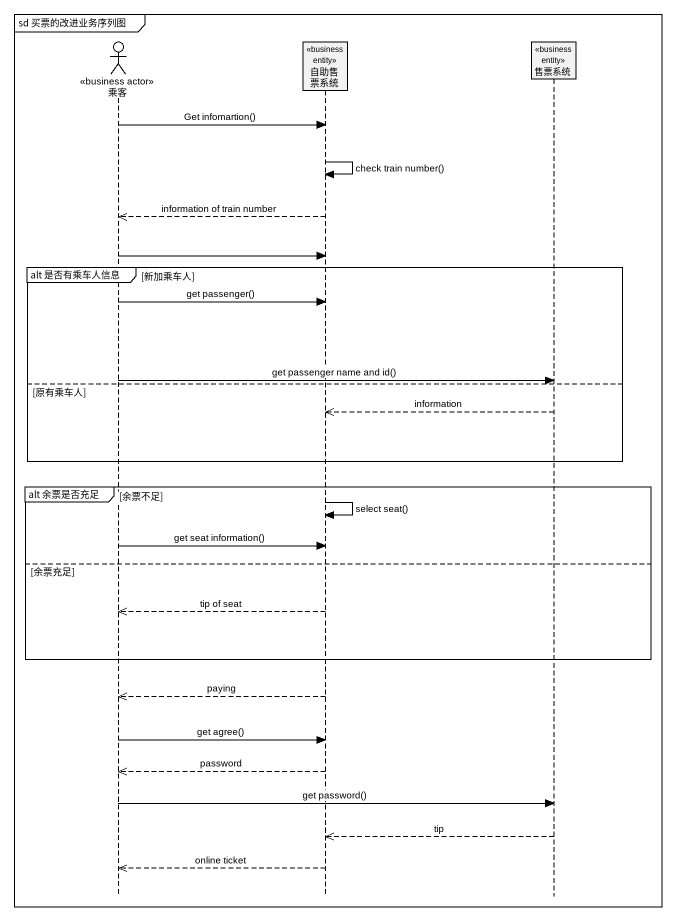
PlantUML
@startuml
mainframe sd 买票的改进业务序列图
hide footbox
actor 乘客 <<business actor>>
participant 自助售票系统 <<business entity>>
participant 售票系统 <<business entity>>

乘客 -> 自助售票系统 : Get infomartion()
自助售票系统 -> 自助售票系统 : check train number()
自助售票系统 -->> 乘客 : information of train number
乘客 -> 自助售票系统
group alt 是否有乘车人信息 [新加乘车人]
  乘客 -> 自助售票系统 : get passenger()
  乘客 -> 售票系统 : get passenger name and id()
else 原有乘车人
  售票系统 -->> 自助售票系统 : information
end
group alt 余票是否充足 [余票不足]
  自助售票系统 -> 自助售票系统 : select seat()
  乘客 -> 自助售票系统 : get seat information()
else 余票充足
  自助售票系统 -->> 乘客 : tip of seat
end
自助售票系统 -->> 乘客 : paying
乘客 -> 自助售票系统 : get agree()
自助售票系统 -->> 乘客 : password
乘客 -> 售票系统 : get password()
售票系统 -->> 自助售票系统 : tip
自助售票系统 -->> 乘客 : online ticket
@enduml
